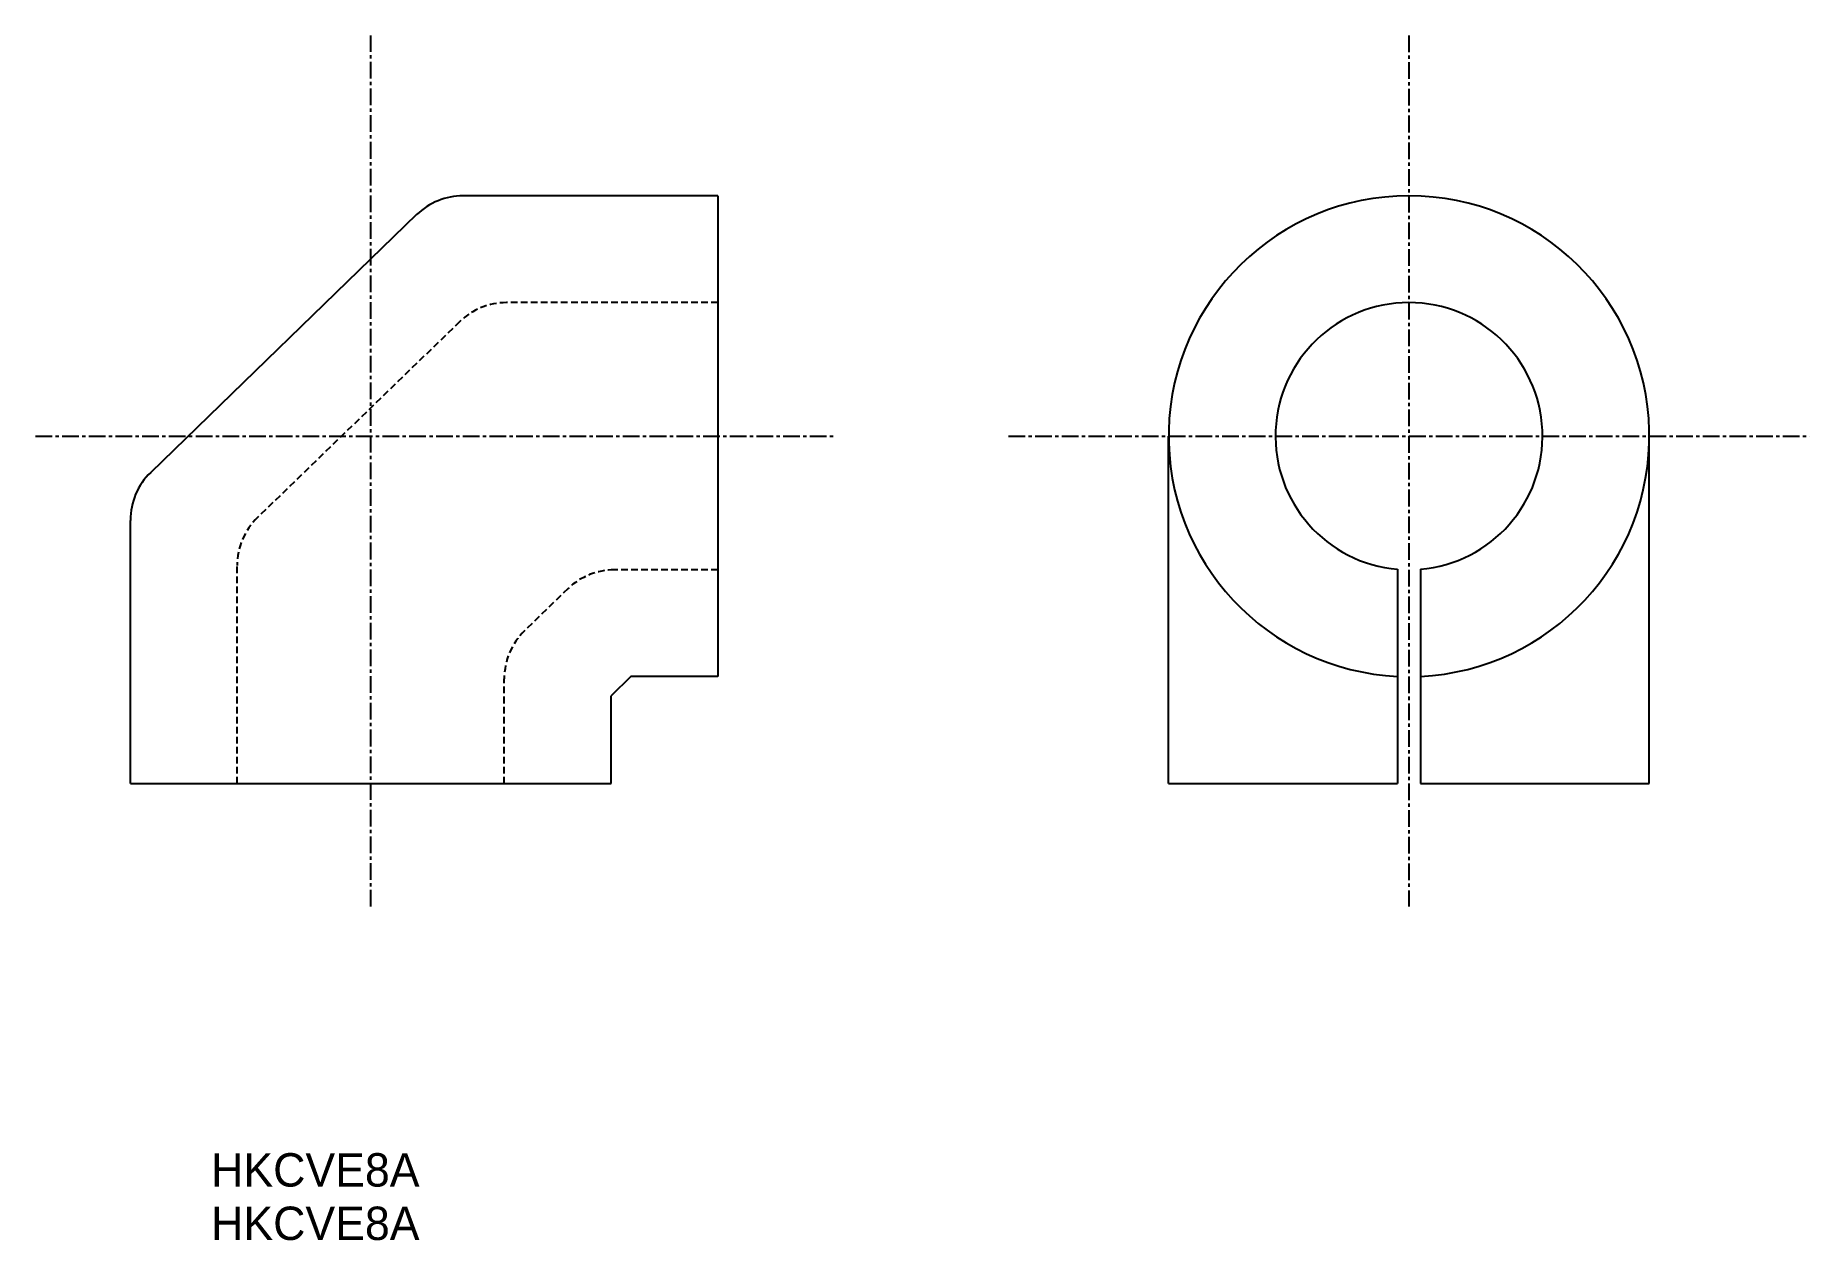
# Model space of a CAD drawing. Extents: x 946 to 1078, y -107 to -17.
import ezdxf

# ---------------------------------------------------------------- set-up
doc = ezdxf.new("R2010")
doc.units = 0
doc.linetypes.add('CENTER', pattern=[2, 1.25, -0.25, 0.25, -0.25])
doc.linetypes.add('DASHED', pattern=[0.75, 0.5, -0.25])
doc.layers.get('0').update_dxf_attribs({"linetype": 'CONTINUOUS'})
doc.layers.add('CENTER', color=1, linetype='CENTER')

msp = doc.modelspace()

# ---------------------------------------------------------------- linework, layer by layer
at = {"color": 7, "linetype": 'CONTINUOUS'}
for p, q in [((996.67, -28.72), (977.59, -28.72)), ((996.67, -28.72), (996.67, -64.72)), ((974.11, -30.13), (954.19, -49.43)), ((1030.43, -72.72), (1030.43, -46.72)), ((1066.43, -72.72), (1066.43, -46.72)), ((952.67, -72.72), (952.67, -53.02)), ((1047.58, -56.68), (1047.58, -72.72)), ((1049.28, -56.68), (1049.28, -72.72)), ((990.14, -64.72), (988.67, -66.15)), ((996.67, -64.72), (990.14, -64.72)), ((988.67, -72.72), (988.67, -66.15)), ((952.67, -72.72), (988.67, -72.72)), ((1030.43, -72.72), (1047.58, -72.72)), ((1049.28, -72.72), (1066.43, -72.72))]:
    msp.add_line(p, q, dxfattribs=at)
at = {"color": 3, "linetype": 'DASHED'}
for p, q in [((996.67, -36.72), (980.83, -36.72)), ((977.35, -38.13), (962.19, -52.81)), ((960.67, -72.72), (960.67, -56.4)), ((996.67, -56.72), (988.93, -56.72)), ((985.45, -58.13), (982.19, -61.28)), ((980.67, -72.72), (980.67, -64.88))]:
    msp.add_line(p, q, dxfattribs=at)
at = {"color": 7, "linetype": 'CONTINUOUS'}
for centre, radius, start, end in [((977.59, -33.72), 5, 90, 134.0898), ((1048.43, -46.72), 18, 272.7066, 267.2934), ((1048.43, -46.72), 10, 274.876, 265.124), ((957.67, -53.02), 5, 134.0898, 180)]:
    msp.add_arc(centre, radius, start, end, dxfattribs=at)
at = {"color": 3, "linetype": 'DASHED'}
for centre, start, end in [((980.83, -41.72), 90, 134.0898), ((965.67, -56.4), 134.0898, 180), ((988.93, -61.72), 90, 134.0898), ((985.67, -64.88), 134.0898, 180)]:
    msp.add_arc(centre, 5, start, end, dxfattribs=at)
at = {"layer": 'CENTER', "color": 1, "linetype": 'CENTER'}
for p, q in [((970.67, -81.94), (970.67, -16.72)), ((1048.43, -16.72), (1048.43, -81.94)), ((945.56, -46.72), (1005.56, -46.72)), ((1018.43, -46.72), (1078.43, -46.72))]:
    msp.add_line(p, q, dxfattribs=at)

# ---------------------------------------------------------------- texts
for p in [(958.72, -102.9), (958.72, -106.9)]:
    msp.add_text('HKCVE8A', height=2.5).set_placement(p)

doc.saveas('drawing.dxf')
